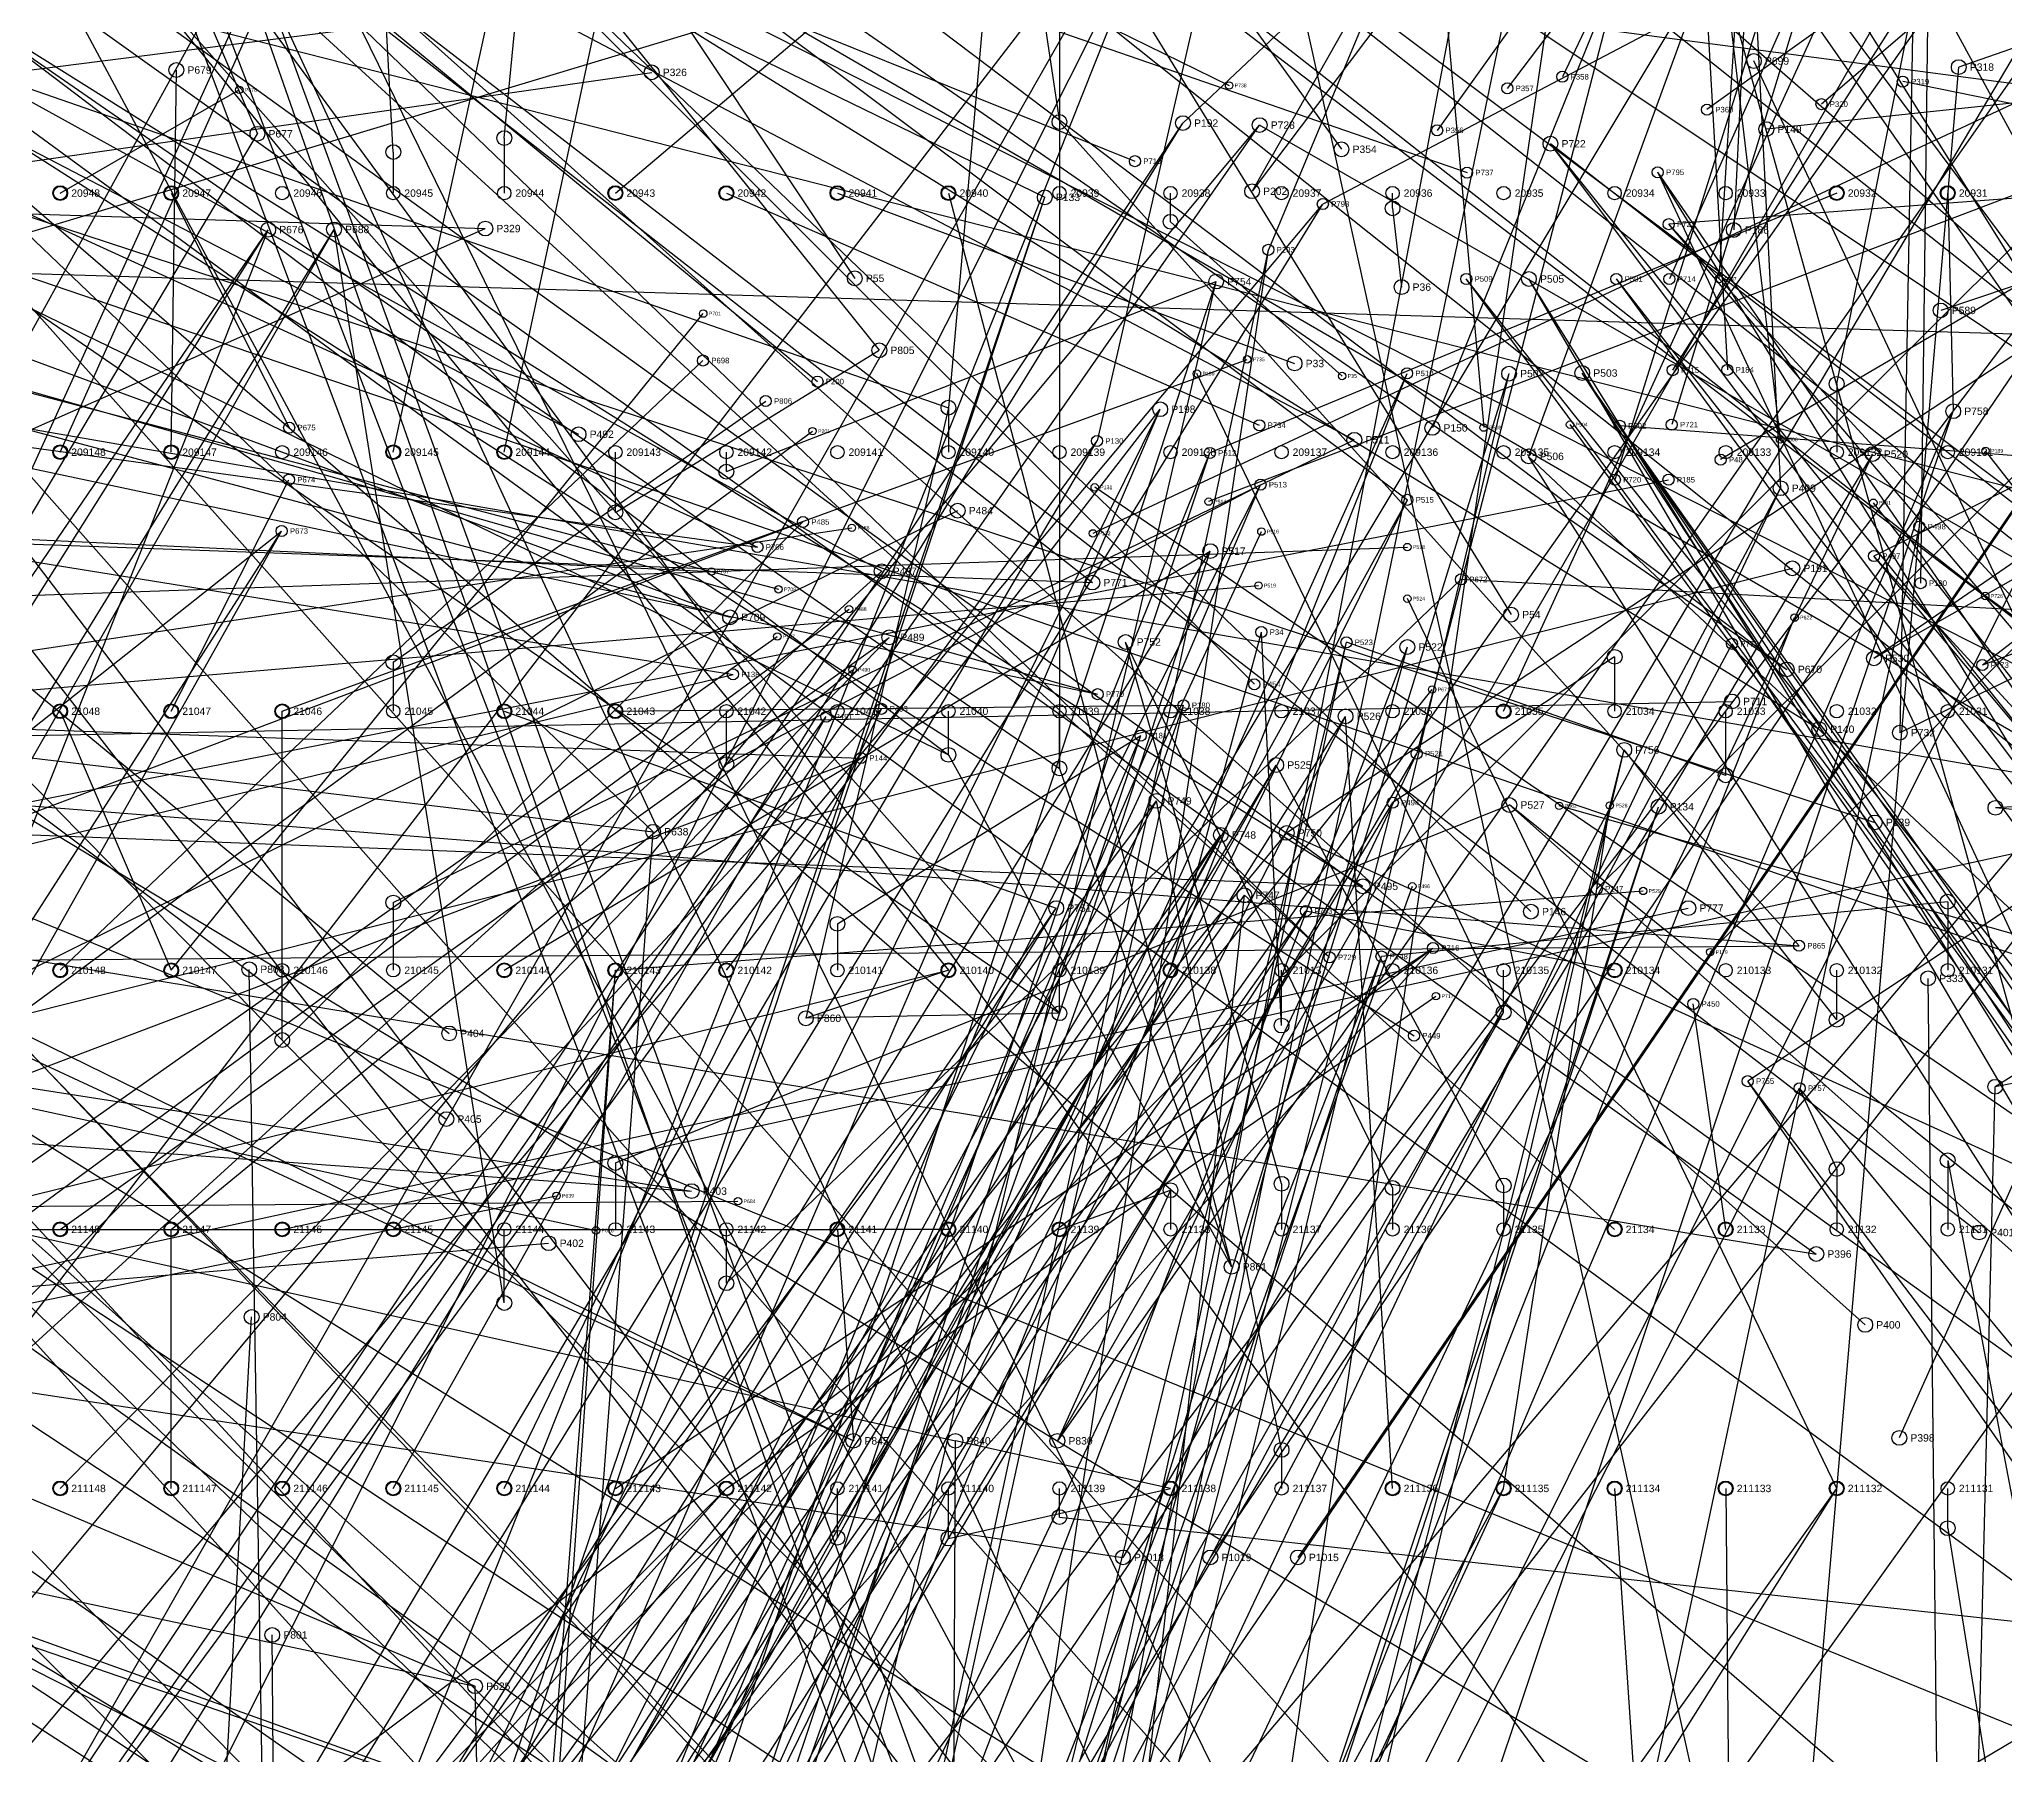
# Model space of a CAD drawing. Extents: x -5 to 376, y -217 to 241.
# Drawn here: x 163.4 to 230.8, y 11.8 to 70.6 of the extents above; entities that cross this region are included whole.
import ezdxf

# ---------------------------------------------------------------- set-up
doc = ezdxf.new("R2010")
doc.units = 0
for name, color, linetype in [('BOTTOM_PROBES', 1, 'CONTINUOUS'), ('BOTTOM_PROBES_LABEL', 12, 'CONTINUOUS'), ('BOTTOM_WIRES_BLACK', 250, 'CONTINUOUS'), ('BOTTOM_WIRES_BLUE', 5, 'CONTINUOUS'), ('BOTTOM_WIRES_RED', 10, 'CONTINUOUS'), ('FIXTURE_INTERFACE_PIN', 4, 'CONTINUOUS'), ('PIN_OFFSET_ARROW', 144, 'CONTINUOUS'), ('TESTER_INTERFACE_PIN', 144, 'CONTINUOUS'), ('TESTER_INTERFACE_PIN_LABEL', 144, 'CONTINUOUS')]:
    doc.layers.add(name, color=color, linetype=linetype)
doc.styles.get("Standard").update_dxf_attribs({"font": 'arial.ttf'})

msp = doc.modelspace()

# ---------------------------------------------------------------- linework, layer by layer
at = {"layer": 'BOTTOM_PROBES'}
for centre, radius in [((168.09974, 69.56552), 0.254), ((184.40908, 69.48424), 0.254), ((215.6587, 69.33438), 0.1905), ((222.22968, 69.8754), 0.254), ((229.2604, 69.66458), 0.254), ((170.25874, 68.8848), 0.127), ((204.22108, 69.03466), 0.127), ((213.76894, 68.9356), 0.1905), ((227.34016, 69.16674), 0.1905), ((220.61932, 68.20662), 0.1905), ((224.5487, 68.39458), 0.1905), ((170.88104, 67.37604), 0.254), ((202.63866, 67.74434), 0.254), ((205.2701, 67.67576), 0.254), ((211.36102, 67.49542), 0.1905), ((222.65894, 67.53606), 0.254), ((208.07934, 66.84518), 0.254), ((215.24976, 67.03568), 0.254), ((200.9902, 66.43624), 0.1905), ((212.38972, 66.04508), 0.1905), ((218.93022, 66.05524), 0.1905), ((197.89902, 65.19672), 0.254), ((205.01102, 65.405), 0.254), ((207.43926, 64.96558), 0.1905), ((171.24934, 64.08674), 0.254), ((173.50994, 64.09436), 0.254), ((178.69916, 64.12484), 0.254), ((219.30868, 64.2747), 0.1905), ((221.5388, 64.07658), 0.254), ((205.56982, 63.39586), 0.1905), ((191.37884, 62.41542), 0.254), ((203.77912, 62.3062), 0.254), ((210.13928, 62.1157), 0.254), ((212.35924, 62.3951), 0.1905), ((214.51062, 62.3951), 0.254), ((217.51036, 62.3951), 0.1905), ((219.329, 62.3951), 0.1905), ((221.0308, 62.3951), 0.127), ((228.64064, 61.3156), 0.254), ((186.17946, 61.20638), 0.127), ((192.21958, 59.94654), 0.254), ((186.1693, 59.59602), 0.1905), ((204.84084, 59.63666), 0.127), ((206.46898, 59.49442), 0.254), ((213.8299, 59.14644), 0.254), ((216.33942, 59.16676), 0.254), ((219.44076, 59.26582), 0.1905), ((221.32036, 59.27598), 0.1905), ((190.09868, 58.87466), 0.1905), ((203.11872, 59.14644), 0.127), ((208.09966, 59.06516), 0.127), ((210.32978, 59.1566), 0.1905), ((188.32068, 58.20664), 0.1905), ((201.85888, 57.9247), 0.254), ((229.0699, 57.85612), 0.254), ((171.9707, 57.29478), 0.1905), ((205.25994, 57.37606), 0.1905), ((211.19846, 57.28462), 0.254), ((212.95868, 57.29478), 0.127), ((215.92032, 57.39638), 0.127), ((217.62974, 57.35574), 0.1905), ((219.41028, 57.39638), 0.1905), ((181.89956, 57.06618), 0.254), ((189.9285, 57.1754), 0.127), ((199.68972, 56.83504), 0.1905), ((208.51876, 56.87568), 0.254), ((223.12884, 56.88584), 0.127), ((203.56068, 56.4261), 0.1905), ((214.50046, 56.30672), 0.254), ((221.08922, 56.19496), 0.1905), ((226.30892, 56.38546), 0.254), ((230.17988, 56.49468), 0.127), ((171.96054, 55.50662), 0.1905), ((199.61098, 55.245), 0.127), ((205.30058, 55.33644), 0.1905), ((217.45956, 55.50662), 0.1905), ((219.30106, 55.50662), 0.1905), ((223.14916, 55.21452), 0.254), ((194.90944, 54.4449), 0.254), ((203.52004, 54.75478), 0.127), ((210.33994, 54.81574), 0.1905), ((226.32924, 54.71668), 0.127), ((189.60084, 54.05628), 0.1905), ((191.27978, 53.85562), 0.127), ((227.90912, 53.89626), 0.1905), ((171.70908, 53.7464), 0.1905), ((188.03874, 53.19522), 0.1905), ((199.55002, 53.66512), 0.127), ((203.57846, 53.05552), 0.254), ((205.33106, 53.72608), 0.127), ((210.33994, 53.19522), 0.127), ((192.30086, 52.36464), 0.254), ((223.55048, 52.46624), 0.254), ((226.34956, 52.88534), 0.1905), ((186.45886, 52.35448), 0.127), ((199.5297, 51.97602), 0.254), ((205.22946, 51.87442), 0.127), ((212.1789, 52.08524), 0.1905), ((227.94976, 51.9557), 0.1905), ((188.7601, 51.74488), 0.127), ((210.33994, 51.42484), 0.127), ((230.16972, 51.51628), 0.127), ((187.09894, 50.78476), 0.254), ((191.18072, 51.0667), 0.127), ((213.90102, 50.8762), 0.254), ((223.62922, 50.7746), 0.127), ((188.71946, 50.12436), 0.127), ((192.55994, 50.09642), 0.254), ((200.67016, 49.9364), 0.254), ((205.33106, 50.27676), 0.1905), ((208.24952, 49.92624), 0.1905), ((210.33994, 49.76622), 0.254), ((221.48038, 49.87544), 0.1905), ((223.35998, 48.9966), 0.254), ((226.34956, 49.37506), 0.254), ((230.07066, 49.14646), 0.1905), ((187.20054, 48.82642), 0.1905), ((191.3001, 48.98644), 0.127), ((205.08976, 48.48606), 0.1905), ((199.71004, 48.1457), 0.1905), ((202.65898, 47.7647), 0.1905), ((211.19084, 48.30572), 0.127), ((221.48038, 47.89678), 0.254), ((190.40094, 47.37608), 0.1905), ((192.2907, 47.64532), 0.1905), ((208.21904, 47.38624), 0.254), ((201.19086, 46.72584), 0.1905), ((224.46996, 46.94428), 0.254), ((227.23856, 46.8249), 0.254), ((191.58966, 45.95622), 0.1905), ((205.83906, 45.71492), 0.254), ((210.65998, 46.10608), 0.1905), ((217.7796, 46.23562), 0.254), ((201.72934, 44.48556), 0.254), ((209.83956, 44.4246), 0.1905), ((213.84006, 44.34586), 0.254), ((218.9607, 44.2849), 0.254), ((215.54948, 44.31538), 0.127), ((217.28938, 44.32554), 0.127), ((226.38004, 43.74642), 0.254), ((230.52024, 44.2468), 0.254), ((184.45988, 43.42638), 0.254), ((203.93914, 43.31462), 0.254), ((206.19974, 43.38574), 0.254), ((204.7494, 41.24452), 0.254), ((208.81086, 41.5544), 0.254), ((210.51012, 41.5544), 0.127), ((216.8398, 41.4655), 0.1905), ((218.42984, 41.39438), 0.127), ((198.29018, 40.8051), 0.254), ((206.86014, 40.70604), 0.1905), ((214.5792, 40.68572), 0.254), ((219.97924, 40.8051), 0.254), ((207.6704, 39.116), 0.1905), ((209.45094, 39.14648), 0.1905), ((211.21878, 39.43604), 0.1905), ((220.72854, 39.29634), 0.127), ((223.77908, 39.51478), 0.1905), ((170.5991, 38.70452), 0.254), ((228.20884, 38.39464), 0.254), ((211.32038, 37.78504), 0.127), ((189.6999, 37.02558), 0.254), ((220.14942, 37.5158), 0.1905), ((177.45964, 36.50488), 0.254), ((210.56854, 36.42614), 0.1905), ((222.01886, 34.86658), 0.1905), ((223.7994, 34.62528), 0.1905), ((230.51008, 34.67608), 0.254), ((177.36058, 33.5661), 0.254), ((181.1401, 30.93466), 0.127), ((185.78068, 31.09468), 0.254), ((187.37072, 30.7467), 0.127), ((182.499, 29.74594), 0.127), ((229.9589, 29.67482), 0.254), ((180.87086, 29.30652), 0.254), ((224.3709, 28.93568), 0.254), ((204.30998, 28.49626), 0.254), ((170.68038, 26.77668), 0.254), ((226.04984, 26.5049), 0.254), ((191.33058, 22.52472), 0.254), ((194.8307, 22.52472), 0.254), ((198.33082, 22.52472), 0.254), ((227.22078, 22.62632), 0.254), ((200.57872, 18.52422), 0.254), ((203.57846, 18.52422), 0.254), ((206.58074, 18.52422), 0.254), ((171.38904, 15.86484), 0.254), ((178.34864, 14.10462), 0.254)]:
    msp.add_circle(centre, radius, dxfattribs=at)
at = {"layer": 'BOTTOM_WIRES_BLACK'}
for p, q in [((305.08194, 207.5815), (198.33082, 22.52472)), ((327.94194, 207.5815), (198.33082, 22.52472)), ((118.39194, 127.5715), (198.40194, 37.1983)), ((122.20194, 127.5715), (194.59194, 38.6715)), ((198.40194, 127.5715), (244.04066, 43.47464)), ((194.59194, 126.77394), (241.68862, -86.7156)), ((118.39194, 100.9015), (198.40194, 45.60062)), ((122.20194, 100.9015), (194.59194, 46.06544)), ((198.40194, 100.9015), (194.59194, 57.97804)), ((194.59194, 93.32976), (198.40194, 67.78244)), ((118.39194, 92.0115), (198.40194, 37.1983)), ((198.40194, 92.0115), (198.40194, 45.60062)), ((118.39194, 83.1215), (194.59194, 46.06544)), ((122.20194, 83.1215), (194.59194, 57.97804)), ((198.40194, 67.78244), (223.77908, 39.51478)), ((194.59194, 65.3415), (204.30998, 28.49626)), ((194.59194, 57.97804), (189.6999, 37.02558)), ((118.39194, 56.4515), (191.33058, 22.52472)), ((122.20194, 56.4515), (191.33058, 22.52472)), ((122.20194, 47.5615), (223.77908, 39.51478)), ((194.59194, 46.06544), (204.30998, 28.49626)), ((198.40194, 45.60062), (204.30998, 28.49626)), ((118.39194, 38.6715), (223.77908, 39.51478)), ((122.20194, 20.8915), (194.59194, 38.6715)), ((122.20194, 38.6715), (194.8307, 22.52472)), ((194.59194, 38.6715), (189.6999, 37.02558)), ((198.40194, 37.1983), (189.6999, 37.02558)), ((202.21194, 31.12516), (198.33082, 22.52472)), ((198.40194, 29.7815), (202.21194, 31.12516)), ((122.20194, 29.7815), (190.78194, 29.7815)), ((194.59194, 29.7815), (190.78194, 29.7815)), ((190.78194, 29.7815), (191.33058, 22.52472)), ((194.59194, -32.4485), (194.8307, 22.52472)), ((202.21194, 20.8915), (194.8307, 22.52472)), ((194.59194, 19.17192), (202.21194, 20.8915)), ((198.40194, 19.90852), (235.04906, 15.90548))]:
    msp.add_line(p, q, dxfattribs=at)
at = {"layer": 'BOTTOM_WIRES_BLUE'}
for p, q in [((80.29194, 154.2415), (231.70896, -15.47368)), ((84.10194, 154.2415), (223.35998, 48.9966)), ((87.91194, 154.2415), (207.6704, 39.116)), ((95.53194, 154.2415), (231.44988, 50.52568)), ((99.34194, 154.2415), (231.44988, 50.52568)), ((103.15194, 154.2415), (288.57194, 8.1915)), ((126.01194, 154.2415), (284.76194, 15.8115)), ((133.63194, 154.2415), (212.5091, -6.7437)), ((137.44194, 154.2415), (216.06256, -55.11546)), ((141.25194, 154.2415), (217.31478, -53.81498)), ((145.06194, 154.2415), (208.07934, 66.84518)), ((278.41194, 154.2415), (213.76894, 68.9356)), ((286.03194, 154.2415), (227.22078, 22.62632)), ((61.24194, 145.3515), (224.3709, 28.93568)), ((65.05194, 145.3515), (245.63832, 14.8844)), ((80.29194, 145.3515), (199.5297, 51.97602)), ((84.10194, 145.3515), (223.35998, 48.9966)), ((91.72194, 145.3515), (207.6704, 39.116)), ((103.15194, 145.3515), (247.0404, 49.47666)), ((106.96194, 145.3515), (288.57194, 0.5715)), ((110.77194, 145.3515), (288.57194, 12.0015)), ((126.01194, 145.3515), (288.57194, 15.8115)), ((137.44194, 145.3515), (222.21952, -37.66566)), ((141.25194, 145.3515), (216.8144, -51.41468)), ((145.06194, 145.3515), (216.15908, -57.65546)), ((266.98194, 145.3515), (211.36102, 67.49542)), ((251.74194, 145.3515), (215.6587, 69.33438)), ((57.43194, 136.4615), (208.81086, 41.5544)), ((68.86194, 136.4615), (267.27912, -8.7249)), ((76.48194, 136.4615), (263.11098, 28.31592)), ((80.29194, 136.4615), (245.1608, -5.93344)), ((95.53194, 136.4615), (208.3308, -8.3947)), ((99.34194, 136.4615), (209.8294, -8.3947)), ((103.15194, 136.4615), (226.04984, 26.5049)), ((114.58194, 136.4615), (214.5792, 40.68572)), ((129.82194, 136.4615), (218.56446, -29.01442)), ((312.70194, 136.4615), (216.8398, 41.4655)), ((225.07194, 136.4615), (221.5388, 64.07658)), ((228.88194, 136.4615), (227.23856, 46.8249)), ((183.16194, 65.3415), (258.2799, 128.97612)), ((76.48194, 127.5715), (258.8387, 35.15614)), ((99.34194, 127.5715), (211.08924, 1.46558)), ((103.15194, 127.5715), (229.9589, 29.67482)), ((106.96194, 127.5715), (190.09868, 58.87466)), ((126.01194, 127.5715), (205.08976, 48.48606)), ((129.82194, 127.5715), (218.56446, 6.68528)), ((217.45194, 127.5715), (221.32036, 59.27598)), ((305.08194, 127.5715), (218.56446, 6.68528)), ((225.07194, 127.5715), (221.0308, 62.3951)), ((293.65194, 127.5715), (224.5487, 68.39458)), ((228.88194, 127.5715), (227.94976, 51.9557)), ((213.64194, 47.5615), (246.5197, 119.50446)), ((145.06194, 118.6815), (192.21958, 59.94654)), ((186.97194, -121.3485), (221.52864, 115.02644)), ((175.54194, -112.4585), (221.37878, 108.52658)), ((175.54194, -121.3485), (218.87942, 108.52658)), ((68.86194, 100.9015), (243.75872, -4.97586)), ((95.53194, 100.9015), (193.65976, -7.79526)), ((99.34194, 100.9015), (177.45964, 36.50488)), ((137.44194, 100.9015), (224.46996, 46.94428)), ((148.87194, 100.9015), (210.33994, 54.81574)), ((183.16194, 100.9015), (213.90102, 50.8762)), ((209.83194, 100.9015), (199.68972, 56.83504)), ((225.07194, 100.9015), (205.01102, 65.405)), ((221.26194, 100.9015), (205.56982, 63.39586)), ((228.88194, 100.9015), (211.19846, 57.28462)), ((236.50194, 100.9015), (219.329, 62.3951)), ((232.69194, 100.9015), (219.41028, 57.39638)), ((282.22194, 100.9015), (220.72854, 39.29634)), ((301.27194, 100.9015), (226.34956, 49.37506)), ((297.46194, 100.9015), (230.07066, 49.14646)), ((57.43194, 92.0115), (288.57194, 61.5315)), ((68.86194, 92.0115), (249.54992, -21.05406)), ((76.48194, 92.0115), (263.11098, 28.31592)), ((95.53194, 92.0115), (206.58074, -14.62532)), ((99.34194, 92.0115), (177.36058, 33.5661)), ((103.15194, 92.0115), (188.03874, 53.19522)), ((137.44194, 92.0115), (200.9902, 66.43624)), ((171.73194, 92.0115), (191.37884, 62.41542)), ((225.07194, 92.0115), (205.01102, 65.405)), ((209.83194, 92.0115), (212.95868, 57.29478)), ((308.89194, -41.3385), (209.83194, 92.0115)), ((308.89194, -50.2285), (209.83194, 92.0115)), ((228.88194, 92.0115), (217.45956, 55.50662)), ((240.31194, 92.0115), (219.44076, 59.26582)), ((282.22194, 92.0115), (221.08922, 56.19496)), ((221.26194, 92.0115), (223.14916, 55.21452)), ((301.27194, 92.0115), (226.34956, 49.37506)), ((320.32194, 92.0115), (227.23856, 46.8249)), ((293.65194, 92.0115), (229.2604, 69.66458)), ((141.25194, 90.6399), (212.38972, 66.04508)), ((251.74194, 90.5129), (220.61932, 68.20662)), ((164.11194, 56.4515), (179.10048, 89.94648)), ((175.54194, 66.74866), (174.27956, 90.20556)), ((179.35194, 67.22872), (181.30012, 87.35568)), ((179.35194, 56.4515), (185.82894, 86.75624)), ((225.07194, 58.79592), (230.759, 86.995)), ((175.54194, 56.4515), (181.93004, 85.73516)), ((221.26194, 85.31352), (202.63866, 67.74434)), ((225.07194, 85.2678), (214.50046, 56.30672)), ((236.50194, 54.36108), (217.07094, 85.47608)), ((141.25194, 84.70392), (184.45988, 43.42638)), ((76.48194, 83.1215), (199.71004, 48.1457)), ((80.29194, 83.1215), (251.22886, -29.68498)), ((95.53194, 83.1215), (196.14896, -17.48536)), ((99.34194, 83.1215), (187.09894, 50.78476)), ((103.15194, 83.1215), (188.56452, 6.68528)), ((106.96194, -41.3385), (175.54194, 83.1215)), ((110.77194, -59.1185), (175.54194, 83.1215)), ((126.01194, 83.1215), (209.3087, -2.24536)), ((137.44194, 83.1215), (210.56854, 36.42614)), ((164.11194, 83.1215), (170.88104, 67.37604)), ((175.54194, 83.1215), (204.22108, 69.03466)), ((293.65194, 83.1215), (228.64064, 61.3156)), ((263.17194, 80.83296), (206.19974, 43.38574)), ((110.77194, -41.3385), (202.9587, 78.56474)), ((114.58194, -76.8985), (202.9587, 78.56474)), ((129.82194, -76.8985), (259.36194, 76.01458)), ((129.82194, -68.0085), (201.95032, 75.6666)), ((133.63194, -85.7885), (259.36194, 76.01458)), ((141.25194, -76.8985), (201.95032, 75.6666)), ((259.36194, 76.01458), (203.52004, 54.75478)), ((65.05194, 74.2315), (292.38194, 34.8615)), ((76.48194, 74.2315), (199.71004, 48.1457)), ((80.29194, 74.2315), (241.1603, 8.65632)), ((95.53194, 74.2315), (196.17944, 1.97612)), ((99.34194, 74.2315), (187.09894, 50.78476)), ((103.15194, 74.2315), (188.7601, 51.74488)), ((126.01194, 74.2315), (209.3087, -12.04468)), ((148.87194, 74.2315), (181.89956, 57.06618)), ((152.68194, 74.2315), (192.30086, 52.36464)), ((156.49194, 74.2315), (231.52862, 55.12562)), ((175.54194, 74.2315), (208.51876, 56.87568)), ((179.35194, 74.2315), (197.89902, 65.19672)), ((225.07194, 74.2315), (207.43926, 64.96558)), ((286.03194, 74.2315), (222.65894, 67.53606)), ((297.46194, 74.2315), (230.07066, 49.14646)), ((293.65194, 74.2315), (230.51008, 34.67608)), ((129.82194, 53.99278), (194.99072, 73.62444)), ((129.82194, 65.3415), (194.99072, 73.62444)), ((137.44194, 72.94626), (226.38004, 43.74642)), ((126.01194, -41.3385), (240.31194, 72.68718)), ((133.63194, -68.0085), (240.31194, 72.68718)), ((240.31194, 72.68718), (199.55002, 53.66512)), ((217.45194, 72.29856), (210.65998, 46.10608)), ((221.26194, 72.55002), (223.12884, 56.88584)), ((232.69194, 31.2166), (221.26194, 72.55002)), ((145.06194, 63.85052), (184.40908, 69.48424)), ((167.92194, 56.4515), (168.09974, 69.56552)), ((221.26194, -23.5585), (229.2604, 69.66458)), ((232.69194, 47.5615), (222.22968, 69.8754)), ((164.11194, 65.3415), (170.25874, 68.8848)), ((289.84194, 56.4515), (227.34016, 69.16674)), ((106.96194, -50.2285), (205.2701, 67.67576)), ((110.77194, -68.0085), (205.2701, 67.67576)), ((129.82194, -41.3385), (202.63866, 67.74434)), ((129.82194, -50.2285), (202.63866, 67.74434)), ((240.31194, 47.5615), (205.2701, 67.67576)), ((160.30194, 49.5554), (170.88104, 67.37604)), ((251.74194, 38.6715), (215.24976, 67.03568)), ((316.51194, -68.0085), (215.24976, 67.03568)), ((316.51194, -59.1185), (215.24976, 67.03568)), ((133.63194, 66.75628), (213.31936, -16.88592)), ((251.74194, 66.69532), (219.30868, 64.2747)), ((232.69194, 36.45154), (218.93022, 66.05524)), ((301.27194, -68.0085), (218.93022, 66.05524)), ((305.08194, -59.1185), (218.93022, 66.05524)), ((72.67194, 65.3415), (256.57048, 59.73572)), ((80.29194, 65.3415), (198.3994, -6.33476)), ((95.53194, 65.3415), (200.10882, -7.81558)), ((99.34194, 65.3415), (188.03874, 53.19522)), ((110.77194, -50.2285), (207.43926, 64.96558)), ((114.58194, -85.7885), (207.43926, 64.96558)), ((126.01194, 65.3415), (194.59956, -1.93548)), ((141.25194, 65.3415), (178.69916, 64.12484)), ((152.68194, -68.0085), (197.89902, 65.19672)), ((156.49194, -59.1185), (197.89902, 65.19672)), ((167.92194, 65.3415), (171.9707, 57.29478)), ((186.97194, 65.3415), (205.25994, 57.37606)), ((190.78194, 65.3415), (206.46898, 59.49442)), ((225.07194, 65.3415), (203.56068, 56.4261)), ((209.83194, 64.8208), (210.13928, 62.1157)), ((228.88194, 65.3415), (229.0699, 57.85612)), ((99.34194, -41.3385), (171.24934, 64.08674)), ((99.34194, -50.2285), (171.24934, 64.08674)), ((103.15194, -50.2285), (173.50994, 64.09436)), ((103.15194, -59.1185), (173.50994, 64.09436)), ((141.25194, 47.5615), (178.69916, 64.12484)), ((160.30194, 36.43884), (171.24934, 64.08674)), ((179.35194, 27.25674), (173.50994, 64.09436)), ((202.21194, 64.35852), (208.09966, 59.06516)), ((316.51194, -41.3385), (219.30868, 64.2747)), ((316.51194, -50.2285), (219.30868, 64.2747)), ((175.54194, -76.8985), (205.56982, 63.39586)), ((183.16194, -85.7885), (205.56982, 63.39586)), ((247.93194, 63.64478), (226.34956, 52.88534)), ((175.54194, -23.5585), (203.77912, 62.3062)), ((179.35194, -43.03776), (203.77912, 62.3062)), ((186.97194, 55.78348), (203.77912, 62.3062)), ((308.89194, -59.1185), (212.35924, 62.3951)), ((308.89194, -68.0085), (212.35924, 62.3951)), ((301.27194, -76.8985), (214.51062, 62.3951)), ((301.27194, -85.7885), (214.51062, 62.3951)), ((312.70194, -59.1185), (217.51036, 62.3951)), ((312.70194, -68.0085), (217.51036, 62.3951)), ((167.92194, 38.6715), (186.17946, 61.20638)), ((164.11194, 38.6715), (186.1693, 59.59602)), ((171.73194, 47.5615), (204.84084, 59.63666)), ((183.16194, 54.38648), (192.21958, 59.94654)), ((148.87194, -76.8985), (210.32978, 59.1566)), ((152.68194, -85.7885), (210.32978, 59.1566)), ((171.73194, -76.8985), (213.8299, 59.14644)), ((179.35194, -85.7885), (213.8299, 59.14644)), ((213.64194, 37.22878), (203.11872, 59.14644)), ((305.08194, -68.0085), (216.33942, 59.16676)), ((305.08194, -76.8985), (216.33942, 59.16676)), ((175.54194, 49.24298), (188.32068, 58.20664)), ((137.44194, 57.82056), (205.37932, -15.62354)), ((152.68194, -41.3385), (201.85888, 57.9247)), ((156.49194, -47.70628), (201.85888, 57.9247)), ((179.35194, -59.1185), (229.0699, 57.85612)), ((186.97194, 38.6715), (201.85888, 57.9247)), ((186.97194, -68.0085), (229.0699, 57.85612)), ((301.27194, -59.1185), (215.92032, 57.39638)), ((251.74194, 54.75986), (217.62974, 57.35574)), ((312.70194, -76.8985), (217.62974, 57.35574)), ((312.70194, -85.7885), (217.62974, 57.35574)), ((114.58194, -59.1185), (199.68972, 56.83504)), ((126.01194, -68.0085), (199.68972, 56.83504)), ((152.68194, 29.7815), (189.9285, 57.1754)), ((175.54194, 40.99814), (208.51876, 56.87568)), ((57.43194, 56.4515), (224.3709, 28.93568)), ((76.48194, 56.4515), (199.5297, 51.97602)), ((80.29194, 56.4515), (204.84084, -6.3246)), ((95.53194, 56.4515), (195.20916, -7.84352)), ((99.34194, 56.4515), (186.45886, 52.35448)), ((126.01194, 56.4515), (191.83858, -10.414)), ((164.11194, -41.3385), (203.56068, 56.4261)), ((167.92194, -50.2285), (203.56068, 56.4261)), ((167.92194, -41.3385), (226.30892, 56.38546)), ((175.54194, -50.2285), (226.30892, 56.38546)), ((308.89194, -32.4485), (214.50046, 56.30672)), ((305.08194, -85.7885), (214.50046, 56.30672)), ((244.12194, 38.6715), (230.17988, 56.49468)), ((133.63194, 38.6715), (219.30106, 55.50662)), ((156.49194, -41.3385), (205.30058, 55.33644)), ((160.30194, -50.2285), (205.30058, 55.33644)), ((167.92194, 47.5615), (171.96054, 55.50662)), ((186.97194, 45.74794), (205.30058, 55.33644)), ((137.44194, -76.8985), (210.33994, 54.81574)), ((141.25194, -85.7885), (210.33994, 54.81574)), ((148.87194, 54.99862), (187.20054, 48.82642)), ((152.68194, -76.8985), (223.14916, 55.21452)), ((156.49194, -85.7885), (223.14916, 55.21452)), ((247.93194, 22.22246), (199.61098, 55.245)), ((240.31194, 36.9697), (226.32924, 54.71668)), ((145.06194, 29.7815), (194.90944, 54.4449)), ((148.87194, 38.6715), (189.60084, 54.05628)), ((156.49194, 20.8915), (189.60084, 54.05628)), ((99.34194, -59.1185), (171.70908, 53.7464)), ((103.15194, -68.0085), (171.70908, 53.7464)), ((145.06194, -76.8985), (205.33106, 53.72608)), ((148.87194, 47.51578), (191.27978, 53.85562)), ((152.68194, 38.6715), (171.70908, 53.7464)), ((190.78194, -121.3485), (227.90912, 53.89626)), ((49.81194, 47.5615), (210.33994, 53.19522)), ((145.06194, -41.3385), (203.57846, 53.05552)), ((164.11194, -68.0085), (203.57846, 53.05552)), ((179.35194, 38.6715), (203.57846, 53.05552)), ((312.70194, -50.2285), (226.34956, 52.88534)), ((312.70194, -41.3385), (226.34956, 52.88534)), ((133.63194, 29.7815), (223.55048, 52.46624)), ((160.30194, 23.18766), (192.30086, 52.36464)), ((186.97194, 27.93238), (212.1789, 52.08524)), ((251.74194, 49.92624), (212.1789, 52.08524)), ((49.81194, 38.6715), (205.22946, 51.87442)), ((225.07194, 20.8915), (210.33994, 51.42484)), ((247.93194, 38.6715), (230.16972, 51.51628)), ((160.30194, 28.30322), (191.18072, 51.0667)), ((190.78194, -32.4485), (223.62922, 50.7746)), ((148.87194, 22.02434), (188.71946, 50.12436)), ((164.11194, 20.8915), (192.55994, 50.09642)), ((164.11194, 29.7815), (192.55994, 50.09642)), ((179.35194, -68.0085), (208.24952, 49.92624)), ((183.16194, -65.54216), (208.24952, 49.92624)), ((209.83194, 31.2039), (200.67016, 49.9364)), ((206.02194, 31.34614), (200.67016, 49.9364)), ((202.21194, 38.6715), (205.33106, 50.27676)), ((206.02194, 36.77666), (205.33106, 50.27676)), ((221.26194, 45.36186), (208.24952, 49.92624)), ((148.87194, -85.7885), (221.48038, 49.87544)), ((175.54194, -41.3385), (210.33994, 49.76622)), ((183.16194, -50.2285), (210.33994, 49.76622)), ((217.45194, 49.4284), (209.83956, 44.4246)), ((297.46194, -59.1185), (221.48038, 49.87544)), ((244.12194, 49.47412), (222.01886, 34.86658)), ((137.44194, 49.0093), (184.45988, 43.42638)), ((145.06194, 38.6715), (187.20054, 48.82642)), ((167.92194, 29.7815), (191.3001, 48.98644)), ((110.77194, -76.8985), (211.19084, 48.30572)), ((133.63194, 46.13656), (221.48038, 47.89678)), ((53.62194, 47.5615), (208.81086, 41.5544)), ((80.29194, 47.5615), (185.78068, 31.09468)), ((126.01194, 47.5615), (200.89876, -1.83388)), ((141.25194, -59.1185), (208.21904, 47.38624)), ((145.06194, 47.5615), (191.58966, 45.95622)), ((148.87194, -68.0085), (208.21904, 47.38624)), ((164.11194, -60.94222), (202.65898, 47.7647)), ((164.11194, 47.5615), (167.92194, 38.6715)), ((171.73194, 36.28136), (171.73194, 47.5615)), ((171.73194, 20.8915), (190.40094, 47.37608)), ((171.73194, 29.7815), (252.51918, 47.33544)), ((175.54194, 29.7815), (192.2907, 47.64532)), ((175.54194, 20.8915), (190.40094, 47.37608)), ((179.35194, 20.8915), (192.2907, 47.64532)), ((179.35194, 47.5615), (198.29018, 40.8051)), ((183.16194, 47.5615), (202.65898, 47.7647)), ((183.16194, -41.3385), (202.65898, 47.7647)), ((209.83194, 20.8915), (208.21904, 47.38624)), ((297.46194, 47.5615), (230.51008, 34.67608)), ((286.03194, 47.5615), (230.52024, 44.2468)), ((167.92194, -32.4485), (201.19086, 46.72584)), ((171.73194, -41.3385), (201.19086, 46.72584)), ((190.78194, 40.26662), (201.19086, 46.72584)), ((148.87194, -59.1185), (210.65998, 46.10608)), ((148.87194, 29.7815), (191.58966, 45.95622)), ((156.49194, -68.0085), (210.65998, 46.10608)), ((186.97194, -76.8985), (217.7796, 46.23562)), ((186.97194, -85.7885), (217.7796, 46.23562)), ((225.07194, 36.97224), (217.7796, 46.23562)), ((137.44194, -68.0085), (205.83906, 45.71492)), ((141.25194, -68.0085), (205.83906, 45.71492)), ((213.64194, 31.28772), (205.83906, 45.71492)), ((137.44194, -41.3385), (201.72934, 44.48556)), ((145.06194, -59.1185), (201.72934, 44.48556)), ((152.68194, -50.2285), (209.83956, 44.4246)), ((175.54194, -85.7885), (218.9607, 44.2849)), ((179.35194, -76.8985), (218.9607, 44.2849)), ((183.16194, -61.11748), (209.83956, 44.4246)), ((183.16194, 32.05988), (213.84006, 44.34586)), ((206.02194, 22.21484), (201.72934, 44.48556)), ((213.64194, 20.8915), (217.28938, 44.32554)), ((320.32194, -50.2285), (213.84006, 44.34586)), ((320.32194, -41.3385), (213.84006, 44.34586)), ((266.98194, 29.7815), (215.54948, 44.31538)), ((286.03194, 38.6715), (230.52024, 44.2468)), ((114.58194, -68.0085), (206.19974, 43.38574)), ((137.44194, -50.2285), (203.93914, 43.31462)), ((137.44194, -59.1185), (203.93914, 43.31462)), ((179.35194, -23.5585), (184.45988, 43.42638)), ((190.78194, 19.19732), (203.93914, 43.31462)), ((255.55194, 20.8915), (206.19974, 43.38574)), ((133.63194, -59.1185), (204.7494, 41.24452)), ((167.92194, -76.8985), (210.51012, 41.5544)), ((183.16194, 38.6715), (218.42984, 41.39438)), ((190.78194, -85.7885), (204.7494, 41.24452)), ((217.45194, 29.7815), (204.7494, 41.24452)), ((133.63194, 22.02434), (219.97924, 40.8051)), ((141.25194, -50.2285), (198.29018, 40.8051)), ((141.25194, -41.3385), (198.29018, 40.8051)), ((148.87194, -50.2285), (206.86014, 40.70604)), ((148.87194, -41.3385), (206.86014, 40.70604)), ((217.45194, 38.6715), (206.86014, 40.70604)), ((228.88194, 41.02608), (209.45094, 39.14648)), ((103.15194, -41.3385), (211.21878, 39.43604)), ((106.96194, -76.8985), (211.21878, 39.43604)), ((164.11194, -76.8985), (209.45094, 39.14648)), ((167.92194, -85.7885), (209.45094, 39.14648)), ((183.16194, 20.8915), (211.21878, 39.43604)), ((80.29194, 38.6715), (185.78068, 31.09468)), ((95.53194, 38.6715), (202.47864, 1.97612)), ((99.34194, 38.6715), (188.56452, 6.68528)), ((126.01194, 38.6715), (198.50862, -9.23544)), ((141.25194, 38.6715), (182.499, 29.74594)), ((171.73194, -32.4485), (170.5991, 38.70452)), ((175.54194, -70.0278), (183.16194, 38.6715)), ((175.54194, -59.1185), (183.16194, 38.6715)), ((186.97194, 20.8915), (211.32038, 37.78504)), ((228.88194, -23.5585), (228.20884, 38.39464)), ((160.30194, -41.3385), (213.64194, 37.22878)), ((164.11194, -50.2285), (213.64194, 37.22878)), ((221.26194, 29.7815), (220.14942, 37.5158)), ((171.73194, -68.0085), (223.7994, 34.62528)), ((293.65194, -59.1185), (222.01886, 34.86658)), ((293.65194, -68.0085), (222.01886, 34.86658)), ((225.07194, 31.84906), (223.7994, 34.62528)), ((293.65194, -50.2285), (223.7994, 34.62528)), ((228.88194, -32.4485), (230.51008, 34.67608)), ((228.88194, 32.14878), (237.47984, -13.07592)), ((53.62194, 29.7815), (187.37072, 30.7467)), ((137.44194, 22.02434), (181.1401, 30.93466)), ((141.25194, 29.7815), (178.34864, 14.10462)), ((167.92194, 20.8915), (167.92194, 29.7815)), ((80.29194, 20.8915), (180.87086, 29.30652)), ((167.92194, -23.5585), (170.68038, 26.77668)), ((126.01194, -50.2285), (247.93194, 22.22246)), ((141.25194, 22.02434), (178.34864, 14.10462)), ((106.96194, -68.0085), (186.97194, 20.8915)), ((106.96194, -59.1185), (186.97194, 20.8915)), ((160.30194, -76.8985), (213.64194, 20.8915)), ((164.11194, -85.7885), (213.64194, 20.8915)), ((167.92194, -70.05828), (225.07194, 20.8915)), ((167.92194, -59.1185), (225.07194, 20.8915)), ((217.45194, 20.8915), (221.8944, -46.34484)), ((221.26194, 20.8915), (221.8944, -46.34484)), ((228.88194, 19.52752), (239.32896, -45.42536)), ((171.73194, -23.5585), (171.38904, 15.86484)), ((179.35194, -32.4485), (178.34864, 14.10462))]:
    msp.add_line(p, q, dxfattribs=at)
at = {"layer": 'BOTTOM_WIRES_RED'}
for p, q in [((301.27194, 207.5815), (171.35094, -9.04494)), ((324.13194, 207.5815), (171.35094, -9.04494)), ((335.56194, 207.5815), (198.5645, 6.68528)), ((312.70194, 207.5815), (200.57872, 18.52422)), ((312.70194, 207.5815), (200.57872, 18.52422)), ((331.75194, 207.5815), (203.57846, 18.52422)), ((331.75194, 207.5815), (203.57846, 18.52422)), ((335.56194, 207.5815), (206.58074, 18.52422)), ((308.89194, 207.5815), (208.56448, 6.68528)), ((308.89194, 207.5815), (208.56448, 6.68528)), ((126.01194, 29.7815), (200.57872, 18.52422))]:
    msp.add_line(p, q, dxfattribs=at)
at = {"layer": 'FIXTURE_INTERFACE_PIN'}
for centre in [(179.35194, 67.22872), (198.40194, 67.78244), (175.54194, 66.74866), (164.11194, 65.3415), (167.92194, 65.3415), (183.16194, 65.3415), (186.97194, 65.3415), (190.78194, 65.3415), (194.59194, 65.3415), (225.07194, 65.3415), (228.88194, 65.3415), (209.83194, 64.8208), (202.21194, 64.35852), (225.07194, 58.79592), (194.59194, 57.97804), (164.11194, 56.4515), (167.92194, 56.4515), (175.54194, 56.4515), (179.35194, 56.4515), (186.97194, 55.78348), (183.16194, 54.38648), (175.54194, 49.24298), (217.45194, 49.4284), (164.11194, 47.5615), (167.92194, 47.5615), (171.73194, 47.5615), (179.35194, 47.5615), (183.16194, 47.5615), (213.64194, 47.5615), (186.97194, 45.74794), (194.59194, 46.06544), (198.40194, 45.60062), (221.26194, 45.36186), (175.54194, 40.99814), (228.88194, 41.02608), (190.78194, 40.26662), (164.11194, 38.6715), (167.92194, 38.6715), (179.35194, 38.6715), (183.16194, 38.6715), (186.97194, 38.6715), (194.59194, 38.6715), (202.21194, 38.6715), (217.45194, 38.6715), (198.40194, 37.1983), (213.64194, 37.22878), (225.07194, 36.97224), (171.73194, 36.28136), (206.02194, 36.77666), (228.88194, 32.14878), (183.16194, 32.05988), (225.07194, 31.84906), (202.21194, 31.12516), (206.02194, 31.34614), (209.83194, 31.2039), (213.64194, 31.28772), (164.11194, 29.7815), (167.92194, 29.7815), (171.73194, 29.7815), (175.54194, 29.7815), (190.78194, 29.7815), (194.59194, 29.7815), (198.40194, 29.7815), (217.45194, 29.7815), (221.26194, 29.7815), (186.97194, 27.93238), (179.35194, 27.25674), (206.02194, 22.21484), (164.11194, 20.8915), (167.92194, 20.8915), (171.73194, 20.8915), (175.54194, 20.8915), (179.35194, 20.8915), (183.16194, 20.8915), (186.97194, 20.8915), (202.21194, 20.8915), (209.83194, 20.8915), (213.64194, 20.8915), (217.45194, 20.8915), (221.26194, 20.8915), (225.07194, 20.8915), (198.40194, 19.90852), (228.88194, 19.52752), (190.78194, 19.19732), (194.59194, 19.17192)]:
    msp.add_circle(centre, 0.254, dxfattribs=at)
at = {"layer": 'PIN_OFFSET_ARROW'}
for p, q in [((198.40194, 67.78244), (198.40194, 65.3415)), ((179.35194, 67.22872), (179.35194, 65.3415)), ((175.54194, 66.74866), (175.54194, 65.3415)), ((202.21194, 64.35852), (202.21194, 65.3415)), ((209.83194, 64.8208), (209.83194, 65.3415)), ((225.07194, 58.79592), (225.07194, 56.4515)), ((194.59194, 57.97804), (194.59194, 56.4515)), ((183.16194, 54.38648), (183.16194, 56.4515)), ((186.97194, 55.78348), (186.97194, 56.4515)), ((175.54194, 49.24298), (175.54194, 47.5615)), ((217.45194, 49.4284), (217.45194, 47.5615)), ((186.97194, 45.74794), (186.97194, 47.5615)), ((194.59194, 46.06544), (194.59194, 47.5615)), ((198.40194, 45.60062), (198.40194, 47.5615)), ((221.26194, 45.36186), (221.26194, 47.5615)), ((175.54194, 40.99814), (175.54194, 38.6715)), ((228.88194, 41.02608), (228.88194, 38.6715)), ((190.78194, 40.26662), (190.78194, 38.6715)), ((171.73194, 36.28136), (171.73194, 38.6715)), ((198.40194, 37.1983), (198.40194, 38.6715)), ((206.02194, 36.77666), (206.02194, 38.6715)), ((213.64194, 37.22878), (213.64194, 38.6715)), ((225.07194, 36.97224), (225.07194, 38.6715)), ((183.16194, 32.05988), (183.16194, 29.7815)), ((225.07194, 31.84906), (225.07194, 29.7815)), ((228.88194, 32.14878), (228.88194, 29.7815)), ((202.21194, 31.12516), (202.21194, 29.7815)), ((206.02194, 31.34614), (206.02194, 29.7815)), ((209.83194, 31.2039), (209.83194, 29.7815)), ((213.64194, 31.28772), (213.64194, 29.7815)), ((179.35194, 27.25674), (179.35194, 29.7815)), ((186.97194, 27.93238), (186.97194, 29.7815)), ((206.02194, 22.21484), (206.02194, 20.8915)), ((190.78194, 19.19732), (190.78194, 20.8915)), ((194.59194, 19.17192), (194.59194, 20.8915)), ((198.40194, 19.90852), (198.40194, 20.8915)), ((228.88194, 19.52752), (228.88194, 20.8915))]:
    msp.add_line(p, q, dxfattribs=at)
at = {"layer": 'TESTER_INTERFACE_PIN'}
for centre in [(164.11194, 65.3415), (167.92194, 65.3415), (171.73194, 65.3415), (175.54194, 65.3415), (179.35194, 65.3415), (183.16194, 65.3415), (186.97194, 65.3415), (190.78194, 65.3415), (194.59194, 65.3415), (198.40194, 65.3415), (202.21194, 65.3415), (206.02194, 65.3415), (209.83194, 65.3415), (213.64194, 65.3415), (217.45194, 65.3415), (221.26194, 65.3415), (225.07194, 65.3415), (228.88194, 65.3415), (164.11194, 56.4515), (167.92194, 56.4515), (171.73194, 56.4515), (175.54194, 56.4515), (179.35194, 56.4515), (183.16194, 56.4515), (186.97194, 56.4515), (190.78194, 56.4515), (194.59194, 56.4515), (198.40194, 56.4515), (202.21194, 56.4515), (206.02194, 56.4515), (209.83194, 56.4515), (213.64194, 56.4515), (217.45194, 56.4515), (221.26194, 56.4515), (225.07194, 56.4515), (228.88194, 56.4515), (164.11194, 47.5615), (167.92194, 47.5615), (171.73194, 47.5615), (175.54194, 47.5615), (179.35194, 47.5615), (183.16194, 47.5615), (186.97194, 47.5615), (190.78194, 47.5615), (194.59194, 47.5615), (198.40194, 47.5615), (202.21194, 47.5615), (206.02194, 47.5615), (209.83194, 47.5615), (213.64194, 47.5615), (217.45194, 47.5615), (221.26194, 47.5615), (225.07194, 47.5615), (228.88194, 47.5615), (164.11194, 38.6715), (167.92194, 38.6715), (171.73194, 38.6715), (175.54194, 38.6715), (179.35194, 38.6715), (183.16194, 38.6715), (186.97194, 38.6715), (190.78194, 38.6715), (194.59194, 38.6715), (198.40194, 38.6715), (202.21194, 38.6715), (206.02194, 38.6715), (209.83194, 38.6715), (213.64194, 38.6715), (217.45194, 38.6715), (221.26194, 38.6715), (225.07194, 38.6715), (228.88194, 38.6715), (164.11194, 29.7815), (167.92194, 29.7815), (171.73194, 29.7815), (175.54194, 29.7815), (179.35194, 29.7815), (183.16194, 29.7815), (186.97194, 29.7815), (190.78194, 29.7815), (194.59194, 29.7815), (198.40194, 29.7815), (202.21194, 29.7815), (206.02194, 29.7815), (209.83194, 29.7815), (213.64194, 29.7815), (217.45194, 29.7815), (221.26194, 29.7815), (225.07194, 29.7815), (228.88194, 29.7815), (164.11194, 20.8915), (167.92194, 20.8915), (171.73194, 20.8915), (175.54194, 20.8915), (179.35194, 20.8915), (183.16194, 20.8915), (186.97194, 20.8915), (190.78194, 20.8915), (194.59194, 20.8915), (198.40194, 20.8915), (202.21194, 20.8915), (206.02194, 20.8915), (209.83194, 20.8915), (213.64194, 20.8915), (217.45194, 20.8915), (221.26194, 20.8915), (225.07194, 20.8915), (228.88194, 20.8915)]:
    msp.add_circle(centre, 0.2286, dxfattribs=at)

# ---------------------------------------------------------------- texts
at = {"layer": 'BOTTOM_PROBES_LABEL'}
for s, height, p in [('P679', 0.254, (168.48074, 69.43852)), ('P326', 0.254, (184.79008, 69.35724)), ('P699', 0.254, (222.61068, 69.7484)), ('P318', 0.254, (229.6414, 69.53758)), ('P678', 0.127, (170.44924, 68.8213)), ('P738', 0.127, (204.41158, 68.97116)), ('P357', 0.1905, (214.05469, 68.84035)), ('P358', 0.1905, (215.94445, 69.23913)), ('P319', 0.1905, (227.62591, 69.07149)), ('P360', 0.1905, (220.90507, 68.11137)), ('P320', 0.1905, (224.83445, 68.29933)), ('P677', 0.254, (171.26204, 67.24904)), ('P192', 0.254, (203.01966, 67.61734)), ('P728', 0.254, (205.6511, 67.54876)), ('P356', 0.1905, (211.64677, 67.40017)), ('P149', 0.254, (223.03994, 67.40906)), ('P354', 0.254, (208.46034, 66.71818)), ('P722', 0.254, (215.63076, 66.90868)), ('P710', 0.1905, (201.27595, 66.34099)), ('P737', 0.1905, (212.67547, 65.94983)), ('P795', 0.1905, (219.21597, 65.95999)), ('P202', 0.254, (205.39202, 65.278)), ('P133', 0.254, (198.28002, 65.06972)), ('P793', 0.1905, (207.72501, 64.87033)), ('P676', 0.254, (171.63034, 63.95974)), ('P688', 0.254, (173.89094, 63.96736)), ('P329', 0.254, (179.08016, 63.99784)), ('P723', 0.1905, (219.59443, 64.17945)), ('P186', 0.254, (221.9198, 63.94958)), ('P203', 0.1905, (205.85557, 63.30061)), ('P55', 0.254, (191.75984, 62.28842)), ('P754', 0.254, (204.16012, 62.1792)), ('P36', 0.254, (210.52028, 61.9887)), ('P509', 0.1905, (212.64499, 62.29985)), ('P505', 0.254, (214.89162, 62.2681)), ('P501', 0.1905, (217.79611, 62.29985)), ('P714', 0.1905, (219.61475, 62.29985)), ('P187', 0.127, (221.2213, 62.3316)), ('P589', 0.254, (229.02164, 61.1886)), ('P701', 0.127, (186.36996, 61.14288)), ('P805', 0.254, (192.60058, 59.81954)), ('P698', 0.1905, (186.45505, 59.50077)), ('P735', 0.127, (205.03134, 59.57316)), ('P33', 0.254, (206.84998, 59.36742)), ('P715', 0.1905, (219.72651, 59.17057)), ('P184', 0.1905, (221.60611, 59.18073)), ('P200', 0.1905, (190.38443, 58.77941)), ('P199', 0.127, (203.30922, 59.08294)), ('P35', 0.127, (208.29016, 59.00166)), ('P510', 0.1905, (210.61553, 59.06135)), ('P507', 0.254, (214.2109, 59.01944)), ('P503', 0.254, (216.72042, 59.03976)), ('P806', 0.1905, (188.60643, 58.11139)), ('P198', 0.254, (202.23988, 57.7977)), ('P675', 0.1905, (172.25645, 57.19953)), ('P734', 0.1905, (205.54569, 57.28081)), ('P150', 0.254, (211.57946, 57.15762)), ('P508', 0.127, (213.14918, 57.23128)), ('P504', 0.127, (216.11082, 57.33288)), ('P502', 0.1905, (217.91549, 57.26049)), ('P721', 0.1905, (219.69603, 57.30113)), ('P758', 0.254, (229.4509, 57.72912)), ('P492', 0.254, (182.28056, 56.93918)), ('P201', 0.127, (190.119, 57.1119)), ('P130', 0.1905, (199.97547, 56.73979)), ('P511', 0.254, (208.89976, 56.74868)), ('P500', 0.127, (223.31934, 56.82234)), ('P512', 0.1905, (203.84643, 56.33085)), ('P506', 0.254, (214.88146, 56.17972)), ('P48', 0.1905, (221.37497, 56.09971)), ('P520', 0.254, (226.68992, 56.25846)), ('P189', 0.127, (230.37038, 56.43118)), ('P674', 0.1905, (172.24629, 55.41137)), ('P131', 0.127, (199.80148, 55.1815)), ('P513', 0.1905, (205.58633, 55.24119)), ('P720', 0.1905, (217.74531, 55.41137)), ('P185', 0.1905, (219.58681, 55.41137)), ('P499', 0.254, (223.53016, 55.08752)), ('P514', 0.127, (203.71054, 54.69128)), ('P515', 0.1905, (210.62569, 54.72049)), ('P561', 0.127, (226.51974, 54.65318)), ('P485', 0.1905, (189.88659, 53.96103)), ('P484', 0.254, (195.29044, 54.3179)), ('P498', 0.1905, (228.19487, 53.80101)), ('P673', 0.1905, (171.99483, 53.65115)), ('P706', 0.1905, (188.32449, 53.09997)), ('P486', 0.127, (191.47028, 53.79212)), ('P132', 0.127, (199.74052, 53.60162)), ('P516', 0.127, (205.52156, 53.66258)), ('P517', 0.254, (203.95946, 52.92852)), ('P518', 0.127, (210.53044, 53.13172)), ('P497', 0.1905, (226.63531, 52.79009)), ('P707', 0.127, (186.64936, 52.29098)), ('P487', 0.254, (192.68186, 52.23764)), ('P771', 0.254, (199.9107, 51.84902)), ('P519', 0.127, (205.41996, 51.81092)), ('P672', 0.1905, (212.46465, 51.98999)), ('P191', 0.254, (223.93148, 52.33924)), ('P190', 0.1905, (228.23551, 51.86045)), ('P708', 0.127, (188.9506, 51.68138)), ('P524', 0.127, (210.53044, 51.36134)), ('P726', 0.127, (230.36022, 51.45278)), ('P709', 0.254, (187.47994, 50.65776)), ('P488', 0.127, (191.37122, 51.0032)), ('P54', 0.254, (214.28202, 50.7492)), ('P622', 0.127, (223.81972, 50.7111)), ('P137', 0.127, (188.90996, 50.06086)), ('P489', 0.254, (192.94094, 49.96942)), ('P752', 0.254, (201.05116, 49.8094)), ('P34', 0.1905, (205.61681, 50.18151)), ('P523', 0.1905, (208.53527, 49.83099)), ('P772', 0.1905, (221.76613, 49.78019)), ('P522', 0.254, (210.72094, 49.63922)), ('P530', 0.254, (226.73056, 49.24806)), ('P773', 0.1905, (230.35641, 49.05121)), ('P138', 0.1905, (187.48629, 48.73117)), ('P490', 0.127, (191.4906, 48.92294)), ('P454', 0.1905, (205.37551, 48.39081)), ('P670', 0.254, (223.74098, 48.8696)), ('P770', 0.1905, (199.99579, 48.05045)), ('P671', 0.127, (211.38134, 48.24222)), ('P711', 0.254, (221.86138, 47.76978)), ('P491', 0.1905, (190.68669, 47.28083)), ('P493', 0.1905, (192.57645, 47.55007)), ('P180', 0.1905, (202.94473, 47.66945)), ('P526', 0.254, (208.60004, 47.25924)), ('P181', 0.1905, (201.47661, 46.63059)), ('P140', 0.254, (224.85096, 46.81728)), ('P732', 0.254, (227.61956, 46.6979)), ('P144', 0.1905, (191.87541, 45.86097)), ('P521', 0.1905, (210.94573, 46.01083)), ('P756', 0.254, (218.1606, 46.10862)), ('P525', 0.254, (206.22006, 45.58792)), ('P749', 0.254, (202.11034, 44.35856)), ('P494', 0.1905, (210.12531, 44.32935)), ('P527', 0.254, (214.22106, 44.21886)), ('P562', 0.127, (215.73998, 44.25188)), ('P528', 0.127, (217.47988, 44.26204)), ('P134', 0.254, (219.3417, 44.1579)), ('P139', 0.254, (226.76104, 43.61942)), ('P638', 0.254, (184.84088, 43.29938)), ('P748', 0.254, (204.32014, 43.18762)), ('P750', 0.254, (206.58074, 43.25874)), ('P747', 0.254, (205.1304, 41.11752)), ('P495', 0.254, (209.19186, 41.4274)), ('P496', 0.127, (210.70062, 41.4909)), ('P147', 0.1905, (217.12555, 41.37025)), ('P529', 0.127, (218.62034, 41.33088)), ('P751', 0.254, (198.67118, 40.6781)), ('P733', 0.1905, (207.14589, 40.61079)), ('P146', 0.254, (214.9602, 40.55872)), ('P777', 0.254, (220.36024, 40.6781)), ('P729', 0.1905, (207.95615, 39.02075)), ('P148', 0.1905, (209.73669, 39.05123)), ('P716', 0.1905, (211.50453, 39.34079)), ('P179', 0.127, (220.91904, 39.23284)), ('P865', 0.1905, (224.06483, 39.41953)), ('P803', 0.254, (170.9801, 38.57752)), ('P333', 0.254, (228.58984, 38.26764)), ('P717', 0.127, (211.51088, 37.72154)), ('P860', 0.254, (190.0809, 36.89858)), ('P450', 0.1905, (220.43517, 37.42055)), ('P404', 0.254, (177.84064, 36.37788)), ('P449', 0.1905, (210.85429, 36.33089)), ('P755', 0.1905, (222.30461, 34.77133)), ('P757', 0.1905, (224.08515, 34.53003)), ('P405', 0.254, (177.74158, 33.4391)), ('P403', 0.254, (186.16168, 30.96768)), ('P639', 0.127, (181.3306, 30.87116)), ('P684', 0.127, (187.56122, 30.6832)), ('P626', 0.127, (182.6895, 29.68244)), ('P401', 0.254, (230.3399, 29.54782)), ('P402', 0.254, (181.25186, 29.17952)), ('P396', 0.254, (224.7519, 28.80868)), ('P861', 0.254, (204.69098, 28.36926)), ('P804', 0.254, (171.06138, 26.64968)), ('P400', 0.254, (226.43084, 26.3779)), ('P845', 0.254, (191.71158, 22.39772)), ('P840', 0.254, (195.2117, 22.39772)), ('P830', 0.254, (198.71182, 22.39772)), ('P398', 0.254, (227.60178, 22.49932)), ('P1018', 0.254, (200.95972, 18.39722)), ('P1019', 0.254, (203.95946, 18.39722)), ('P1015', 0.254, (206.96174, 18.39722)), ('P801', 0.254, (171.77004, 15.73784)), ('P625', 0.254, (178.72964, 13.97762))]:
    msp.add_text(s, height=height, dxfattribs=at).set_placement(p)
at = {"layer": 'TESTER_INTERFACE_PIN_LABEL'}
for s, p in [('20948', (164.49294, 65.2145)), ('20947', (168.30294, 65.2145)), ('20946', (172.11294, 65.2145)), ('20945', (175.92294, 65.2145)), ('20944', (179.73294, 65.2145)), ('20943', (183.54294, 65.2145)), ('20942', (187.35294, 65.2145)), ('20941', (191.16294, 65.2145)), ('20940', (194.97294, 65.2145)), ('20939', (198.78294, 65.2145)), ('20938', (202.59294, 65.2145)), ('20937', (206.40294, 65.2145)), ('20936', (210.21294, 65.2145)), ('20935', (214.02294, 65.2145)), ('20934', (217.83294, 65.2145)), ('20933', (221.64294, 65.2145)), ('20932', (225.45294, 65.2145)), ('20931', (229.26294, 65.2145)), ('209148', (164.49294, 56.3245)), ('209147', (168.30294, 56.3245)), ('209146', (172.11294, 56.3245)), ('209145', (175.92294, 56.3245)), ('209144', (179.73294, 56.3245)), ('209143', (183.54294, 56.3245)), ('209142', (187.35294, 56.3245)), ('209141', (191.16294, 56.3245)), ('209140', (194.97294, 56.3245)), ('209139', (198.78294, 56.3245)), ('209138', (202.59294, 56.3245)), ('209137', (206.40294, 56.3245)), ('209136', (210.21294, 56.3245)), ('209135', (214.02294, 56.3245)), ('209134', (217.83294, 56.3245)), ('209133', (221.64294, 56.3245)), ('209132', (225.45294, 56.3245)), ('209131', (229.26294, 56.3245)), ('21048', (164.49294, 47.4345)), ('21047', (168.30294, 47.4345)), ('21046', (172.11294, 47.4345)), ('21045', (175.92294, 47.4345)), ('21044', (179.73294, 47.4345)), ('21043', (183.54294, 47.4345)), ('21042', (187.35294, 47.4345)), ('21041', (191.16294, 47.4345)), ('21040', (194.97294, 47.4345)), ('21039', (198.78294, 47.4345)), ('21038', (202.59294, 47.4345)), ('21037', (206.40294, 47.4345)), ('21036', (210.21294, 47.4345)), ('21035', (214.02294, 47.4345)), ('21034', (217.83294, 47.4345)), ('21033', (221.64294, 47.4345)), ('21032', (225.45294, 47.4345)), ('21031', (229.26294, 47.4345)), ('210148', (164.49294, 38.5445)), ('210147', (168.30294, 38.5445)), ('210146', (172.11294, 38.5445)), ('210145', (175.92294, 38.5445)), ('210144', (179.73294, 38.5445)), ('210143', (183.54294, 38.5445)), ('210142', (187.35294, 38.5445)), ('210141', (191.16294, 38.5445)), ('210140', (194.97294, 38.5445)), ('210139', (198.78294, 38.5445)), ('210138', (202.59294, 38.5445)), ('210137', (206.40294, 38.5445)), ('210136', (210.21294, 38.5445)), ('210135', (214.02294, 38.5445)), ('210134', (217.83294, 38.5445)), ('210133', (221.64294, 38.5445)), ('210132', (225.45294, 38.5445)), ('210131', (229.26294, 38.5445)), ('21148', (164.49294, 29.6545)), ('21147', (168.30294, 29.6545)), ('21146', (172.11294, 29.6545)), ('21145', (175.92294, 29.6545)), ('21144', (179.73294, 29.6545)), ('21143', (183.54294, 29.6545)), ('21142', (187.35294, 29.6545)), ('21141', (191.16294, 29.6545)), ('21140', (194.97294, 29.6545)), ('21139', (198.78294, 29.6545)), ('21138', (202.59294, 29.6545)), ('21137', (206.40294, 29.6545)), ('21136', (210.21294, 29.6545)), ('21135', (214.02294, 29.6545)), ('21134', (217.83294, 29.6545)), ('21133', (221.64294, 29.6545)), ('21132', (225.45294, 29.6545)), ('21131', (229.26294, 29.6545)), ('211148', (164.49294, 20.7645)), ('211147', (168.30294, 20.7645)), ('211146', (172.11294, 20.7645)), ('211145', (175.92294, 20.7645)), ('211144', (179.73294, 20.7645)), ('211143', (183.54294, 20.7645)), ('211142', (187.35294, 20.7645)), ('211141', (191.16294, 20.7645)), ('211140', (194.97294, 20.7645)), ('211139', (198.78294, 20.7645)), ('211138', (202.59294, 20.7645)), ('211137', (206.40294, 20.7645)), ('211136', (210.21294, 20.7645)), ('211135', (214.02294, 20.7645)), ('211134', (217.83294, 20.7645)), ('211133', (221.64294, 20.7645)), ('211132', (225.45294, 20.7645)), ('211131', (229.26294, 20.7645))]:
    msp.add_text(s, height=0.254, dxfattribs=at).set_placement(p)

doc.saveas('drawing.dxf')
